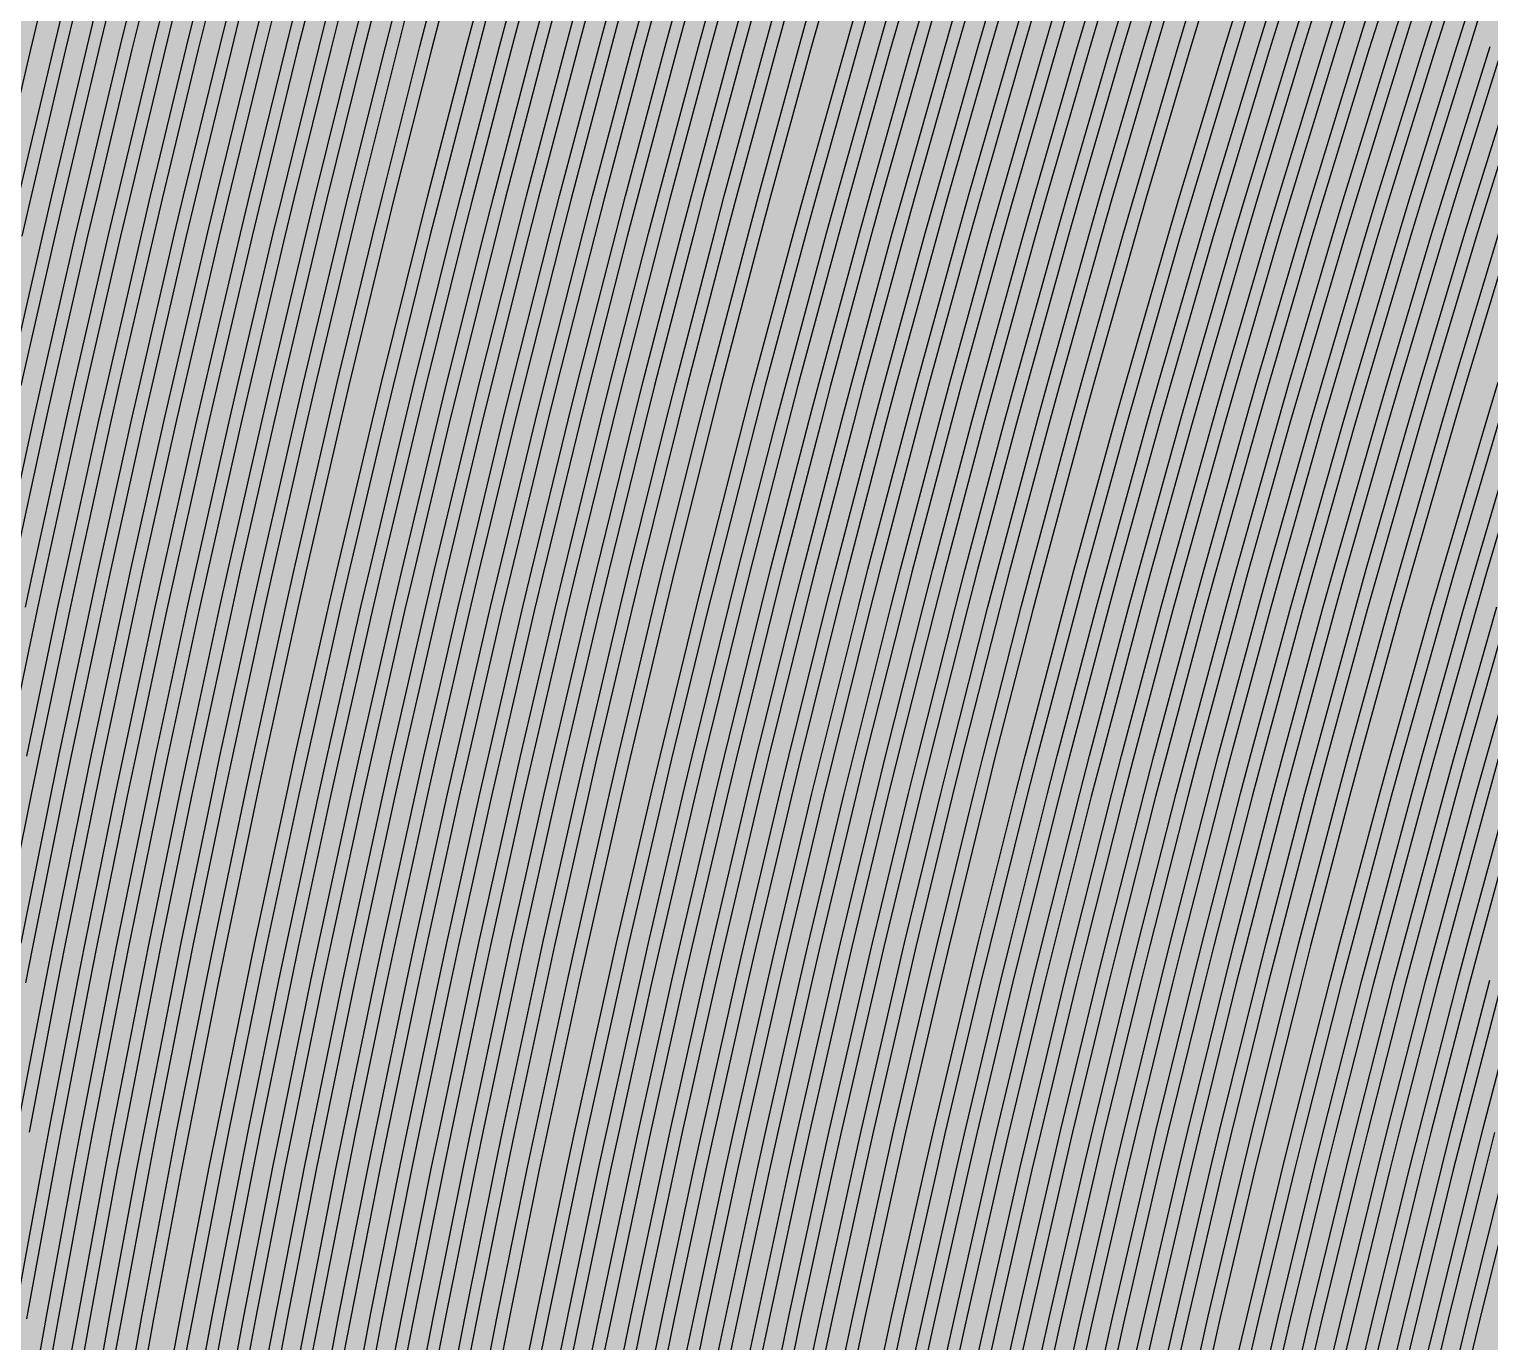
# Model space of a CAD drawing. Header units: metres. Extents: x -7240 to 10960, y -29667 to 1823.
# Drawn here: x 2730.5 to 2974.9, y -17114.6 to -16895 of the extents above; entities that cross this region are included whole.
import ezdxf

# ---------------------------------------------------------------- set-up
doc = ezdxf.new("R2010")
doc.units = ezdxf.units.M
doc.layers.add('Metal1', color=4, linetype='CONTINUOUS')
doc.layers.add('Polyimide', color=7, linetype='CONTINUOUS')

msp = doc.modelspace()

# ---------------------------------------------------------------- hatches: boundary and pattern name
at = {"layer": 'Polyimide'}
msp.add_hatch(color=7, dxfattribs=at).paths.add_polyline_path([(4088.45, -11806.89), (4098.72, -11851.21), (4115.58, -11893.47), (4138.63, -11932.7), (4167.35, -11967.99), (4201.08, -11998.53), (4239.03, -12023.62), (4280.35, -12042.68), (4349.18, -12073.73), (4413.2, -12113.76), (4471.26, -12162.04), (4522.3, -12217.69), (4565.39, -12279.7), (4599.74, -12346.94), (4624.73, -12418.19), (4639.91, -12492.16), (4645, -12567.5), (4639.91, -12642.84), (4624.73, -12716.8), (4599.74, -12788.06), (4565.39, -12855.3), (4522.3, -12917.31), (4471.26, -12972.96), (4413.2, -13021.24), (4349.18, -13061.27), (4280.35, -13092.32), (4239.03, -13111.38), (4201.08, -13136.47), (4167.35, -13167.01), (4138.63, -13202.3), (4115.58, -13241.52), (4098.72, -13283.78), (4088.45, -13328.11), (4085, -13373.48), (4085, -13567.5), (4099.45, -13861.55), (4142.64, -14152.77), (4214.18, -14438.35), (4313.36, -14715.55), (4439.24, -14981.69), (4590.59, -15234.21), (4765.97, -15470.68), (4963.68, -15688.82), (5181.82, -15886.53), (5418.29, -16061.91), (5670.81, -16213.26), (5936.95, -16339.14), (6214.15, -16438.32), (6499.73, -16509.85), (6790.95, -16553.05), (7085, -16567.5), (9960.38, -16567.5), (10038.79, -16571.35), (10116.45, -16582.87), (10192.6, -16601.95), (10266.52, -16628.4), (10337.49, -16661.96), (10404.83, -16702.32), (10467.89, -16749.09), (10526.06, -16801.81), (10578.78, -16859.98), (10625.55, -16923.04), (10665.91, -16990.38), (10699.48, -17061.35), (10725.93, -17135.27), (10745, -17211.43), (10756.52, -17289.08), (10760.38, -17367.5), (10760.38, -21957.3), (10721.61, -22012.91), (10685.97, -22070.59), (10653.58, -22130.14), (10624.53, -22191.39), (10598.92, -22254.16), (10576.82, -22318.25), (10558.3, -22383.46), (10543.41, -22449.6), (10532.21, -22516.46), (10524.72, -22583.84), (10520.97, -22651.53), (10520.97, -22719.32), (10524.72, -22787.01), (10532.21, -22854.38), (10543.41, -22921.24), (10558.3, -22987.38), (10576.82, -23052.6), (10598.92, -23116.68), (10624.53, -23179.45), (10653.58, -23240.71), (10685.97, -23300.26), (10721.61, -23357.93), (10760.38, -23413.54), (10760.38, -28667.5), (10756.52, -28745.91), (10745, -28823.57), (10725.93, -28899.73), (10699.48, -28973.65), (10665.91, -29044.62), (10625.55, -29111.96), (10578.78, -29175.01), (10526.06, -29233.19), (10467.89, -29285.91), (10404.83, -29332.68), (10337.49, -29373.04), (10266.52, -29406.6), (10192.6, -29433.05), (10116.45, -29452.13), (10038.79, -29463.65), (9960.38, -29467.5), (-6239.63, -29467.5), (-6318.04, -29463.65), (-6395.7, -29452.13), (-6471.85, -29433.05), (-6545.77, -29406.6), (-6616.74, -29373.04), (-6684.08, -29332.68), (-6747.14, -29285.91), (-6805.31, -29233.19), (-6858.03, -29175.01), (-6904.8, -29111.96), (-6945.16, -29044.62), (-6978.73, -28973.65), (-7005.18, -28899.73), (-7024.25, -28823.57), (-7035.77, -28745.91), (-7039.63, -28667.5), (-7039.63, -23426.32), (-6999.36, -23370.07), (-6962.33, -23311.63), (-6928.66, -23251.2), (-6898.45, -23188.96), (-6871.81, -23125.12), (-6848.81, -23059.88), (-6829.53, -22993.44), (-6814.04, -22926.02), (-6802.37, -22857.83), (-6794.57, -22789.09), (-6790.67, -22720.02), (-6790.67, -22650.84), (-6794.57, -22581.77), (-6802.37, -22513.03), (-6814.04, -22444.84), (-6829.53, -22377.42), (-6848.81, -22310.98), (-6871.81, -22245.74), (-6898.45, -22181.89), (-6928.66, -22119.66), (-6962.33, -22059.22), (-6999.36, -22000.79), (-7039.63, -21944.54), (-7039.63, -17367.5), (-7035.77, -17289.08), (-7024.25, -17211.43), (-7005.18, -17135.27), (-6978.73, -17061.35), (-6945.16, -16990.38), (-6904.8, -16923.04), (-6858.03, -16859.98), (-6805.31, -16801.81), (-6747.14, -16749.09), (-6684.08, -16702.32), (-6616.74, -16661.96), (-6545.77, -16628.4), (-6471.85, -16601.95), (-6395.7, -16582.87), (-6318.04, -16571.35), (-6239.63, -16567.5), (-3334, -16567.5), (-3039.95, -16553.05), (-2748.73, -16509.85), (-2463.15, -16438.32), (-2185.95, -16339.14), (-1919.81, -16213.26), (-1667.29, -16061.91), (-1430.82, -15886.53), (-1212.68, -15688.82), (-1014.97, -15470.68), (-839.59, -15234.21), (-688.24, -14981.69), (-562.36, -14715.55), (-463.18, -14438.35), (-391.64, -14152.77), (-348.45, -13861.55), (-334, -13567.5), (-334, -13373.48), (-337.45, -13328.11), (-347.72, -13283.78), (-364.58, -13241.52), (-387.63, -13202.3), (-416.35, -13167.01), (-450.08, -13136.47), (-488.03, -13111.38), (-529.35, -13092.32), (-529.35, -13092.32), (-598.18, -13061.27), (-662.2, -13021.24), (-720.26, -12972.96), (-771.3, -12917.31), (-814.39, -12855.3), (-848.74, -12788.06), (-873.73, -12716.8), (-888.91, -12642.84), (-894, -12567.5), (-888.91, -12492.16), (-873.73, -12418.19), (-848.74, -12346.94), (-814.39, -12279.7), (-771.3, -12217.69), (-720.26, -12162.04), (-662.2, -12113.76), (-598.18, -12073.73), (-529.35, -12042.68), (-488.03, -12023.62), (-450.08, -11998.53), (-416.35, -11967.99), (-387.63, -11932.7), (-364.58, -11893.47), (-347.72, -11851.21), (-337.45, -11806.89), (-334, -11761.52), (-334, -11074.31), (-337.45, -11028.94), (-347.72, -10984.62), (-364.58, -10942.36), (-387.63, -10903.13), (-416.35, -10867.84), (-450.08, -10837.3), (-488.03, -10812.21), (-529.35, -10793.16), (-529.35, -10793.16), (-598.18, -10762.1), (-662.2, -10722.07), (-720.26, -10673.8), (-771.3, -10618.15), (-814.39, -10556.13), (-848.74, -10488.89), (-873.73, -10417.64), (-888.91, -10343.67), (-894, -10268.33), (-888.91, -10192.99), (-873.73, -10119.03), (-848.74, -10047.77), (-814.39, -9980.53), (-771.3, -9918.52), (-720.26, -9862.87), (-662.2, -9814.59), (-598.18, -9774.56), (-529.35, -9743.51), (-488.03, -9724.45), (-450.08, -9699.36), (-416.35, -9668.82), (-387.63, -9633.53), (-364.58, -9594.31), (-347.72, -9552.05), (-337.45, -9507.72), (-334, -9462.35), (-334, -8775.14), (-337.45, -8729.78), (-347.72, -8685.45), (-364.58, -8643.19), (-387.63, -8603.96), (-416.35, -8568.68), (-450.08, -8538.14), (-488.03, -8513.05), (-529.35, -8493.99), (-529.35, -8493.99), (-598.18, -8462.94), (-662.2, -8422.91), (-720.26, -8374.63), (-771.3, -8318.98), (-814.39, -8256.97), (-848.74, -8189.73), (-873.73, -8118.47), (-888.91, -8044.5), (-894, -7969.17), (-888.91, -7893.83), (-873.73, -7819.86), (-848.74, -7748.61), (-814.39, -7681.36), (-771.3, -7619.35), (-720.26, -7563.7), (-662.2, -7515.42), (-598.18, -7475.4), (-529.35, -7444.34), (-529.35, -7444.34), (-488.03, -7425.28), (-450.08, -7400.2), (-416.35, -7369.66), (-387.63, -7334.37), (-364.58, -7295.14), (-347.72, -7252.88), (-337.45, -7208.56), (-334, -7163.19), (-334, -6475.98), (-337.45, -6430.61), (-347.72, -6386.29), (-364.58, -6344.02), (-387.63, -6304.8), (-416.35, -6269.51), (-450.08, -6238.97), (-488.03, -6213.88), (-529.35, -6194.82), (-529.35, -6194.82), (-598.18, -6163.77), (-662.2, -6123.74), (-720.26, -6075.46), (-771.3, -6019.81), (-814.39, -5957.8), (-848.74, -5890.56), (-873.73, -5819.31), (-888.91, -5745.34), (-894, -5670), (-888.91, -5594.66), (-873.73, -5520.69), (-848.74, -5449.44), (-814.39, -5382.2), (-771.3, -5320.19), (-720.26, -5264.54), (-662.2, -5216.26), (-598.18, -5176.23), (-529.35, -5145.18), (-529.35, -5145.18), (-488.03, -5126.12), (-450.08, -5101.03), (-416.35, -5070.49), (-387.63, -5035.2), (-364.58, -4995.98), (-347.72, -4953.71), (-337.45, -4909.39), (-334, -4864.02), (-334, 380), (-334, 1522.5), (-289, 1522.5), (-288.78, 1515.63), (-288.1, 1508.79), (-286.98, 1502.02), (-285.42, 1495.32), (-283.43, 1488.75), (-281.01, 1482.32), (-278.17, 1476.06), (-274.93, 1470), (-271.3, 1464.17), (-267.3, 1458.58), (-262.94, 1453.27), (-258.25, 1448.25), (-253.23, 1443.56), (-247.92, 1439.2), (-242.33, 1435.2), (-236.5, 1431.57), (-230.44, 1428.33), (-224.18, 1425.49), (-217.75, 1423.07), (-211.18, 1421.08), (-204.48, 1419.52), (-197.71, 1418.4), (-190.87, 1417.72), (-184, 1417.5), (-177.13, 1417.72), (-170.29, 1418.4), (-163.52, 1419.52), (-156.82, 1421.08), (-150.25, 1423.07), (-143.82, 1425.49), (-137.56, 1428.33), (-131.5, 1431.57), (-125.67, 1435.2), (-120.08, 1439.2), (-114.77, 1443.56), (-109.75, 1448.25), (-105.06, 1453.27), (-100.7, 1458.58), (-96.7, 1464.17), (-93.07, 1470), (-89.83, 1476.06), (-86.99, 1482.32), (-84.57, 1488.75), (-82.58, 1495.32), (-81.02, 1502.02), (-79.9, 1508.79), (-79.22, 1515.63), (-79, 1522.5), (1786, 1522.5), (3835, 1522.5), (3835.21, 1529.04), (3835.86, 1535.55), (3836.92, 1542.01), (3838.41, 1548.38), (3840.31, 1554.64), (3842.61, 1560.77), (3845.31, 1566.73), (3848.4, 1572.5), (3851.85, 1578.06), (3855.66, 1583.38), (3859.82, 1588.43), (3864.29, 1593.21), (3869.07, 1597.68), (3874.12, 1601.84), (3879.44, 1605.65), (3885, 1609.1), (3890.77, 1612.19), (3896.73, 1614.89), (3902.86, 1617.19), (3909.12, 1619.09), (3915.49, 1620.58), (3921.95, 1621.64), (3928.46, 1622.29), (3935, 1622.5), (3941.54, 1622.29), (3948.05, 1621.64), (3954.51, 1620.58), (3960.88, 1619.09), (3967.14, 1617.19), (3973.27, 1614.89), (3979.23, 1612.19), (3985, 1609.1), (3990.56, 1605.65), (3995.88, 1601.84), (4000.93, 1597.68), (4005.71, 1593.21), (4010.18, 1588.43), (4014.34, 1583.38), (4018.15, 1578.06), (4021.6, 1572.5), (4024.69, 1566.73), (4027.39, 1560.77), (4029.69, 1554.64), (4031.59, 1548.38), (4033.08, 1542.01), (4034.14, 1535.55), (4034.79, 1529.04), (4035, 1522.5), (4085, 1522.5), (4085, 380), (4085, 330), (4085, -4864.02), (4088.45, -4909.39), (4098.72, -4953.71), (4115.58, -4995.98), (4138.63, -5035.2), (4167.35, -5070.49), (4201.08, -5101.03), (4239.03, -5126.12), (4280.35, -5145.18), (4280.35, -5145.18), (4349.18, -5176.23), (4413.2, -5216.26), (4471.26, -5264.54), (4522.3, -5320.19), (4565.39, -5382.2), (4599.74, -5449.44), (4624.73, -5520.69), (4639.91, -5594.66), (4645, -5670), (4639.91, -5745.34), (4624.73, -5819.31), (4599.74, -5890.56), (4565.39, -5957.8), (4522.3, -6019.81), (4471.26, -6075.46), (4413.2, -6123.74), (4349.18, -6163.77), (4280.35, -6194.82), (4239.03, -6213.88), (4201.08, -6238.97), (4167.35, -6269.51), (4138.63, -6304.8), (4115.58, -6344.02), (4098.72, -6386.29), (4088.45, -6430.61), (4085, -6475.98), (4085, -11761.52), (4088.45, -11806.89)])

# ---------------------------------------------------------------- linework, layer by layer
at = {"layer": 'Metal1'}
for points in [[(2764.72, -16767.23), (2762.96, -16773.51), (2756.09, -16798.46), (2754.39, -16804.74), (2747.79, -16829.69), (2746.16, -16835.97), (2739.82, -16860.92), (2738.26, -16867.2), (2732.17, -16892.15), (2730.68, -16898.43), (2724.85, -16923.39)], [(2793.93, -16767.24), (2792.11, -16773.52), (2785.01, -16798.47), (2783.26, -16804.75), (2776.43, -16829.7), (2774.75, -16835.98), (2768.19, -16860.93), (2766.58, -16867.21), (2760.29, -16892.16), (2758.75, -16898.43), (2752.73, -16923.39), (2751.25, -16929.66), (2745.49, -16954.62), (2744.08, -16960.89), (2738.58, -16985.85), (2737.24, -16992.12), (2732, -17017.09), (2730.72, -17023.35), (2725.73, -17048.32)], [(2725.77, -16985.43), (2731.2, -16960.46), (2732.6, -16954.18), (2738.29, -16929.21), (2739.76, -16922.93), (2745.71, -16897.96), (2747.24, -16891.68), (2753.46, -16866.71), (2755.05, -16860.43), (2761.54, -16835.46), (2763.2, -16829.18), (2769.95, -16804.22), (2771.69, -16797.93), (2778.71, -16772.97), (2780.52, -16766.68)], [(2788.18, -16767.24), (2786.37, -16773.51), (2779.31, -16798.47), (2777.57, -16804.74), (2770.78, -16829.7), (2769.11, -16835.97), (2762.59, -16860.93), (2760.99, -16867.2), (2754.74, -16892.16), (2753.2, -16898.43), (2747.22, -16923.39), (2745.75, -16929.66), (2740.02, -16954.62), (2738.62, -16960.89), (2733.15, -16985.85), (2731.81, -16992.12), (2726.61, -17017.08)], [(2727.13, -16954.18), (2732.79, -16929.21), (2734.25, -16922.93), (2740.16, -16897.96), (2741.69, -16891.68), (2747.87, -16866.71), (2749.45, -16860.43), (2755.9, -16835.47), (2757.55, -16829.18), (2764.27, -16804.22), (2765.99, -16797.93), (2772.97, -16772.97), (2774.77, -16766.68)], [(2782.44, -16767.23), (2780.64, -16773.51), (2773.61, -16798.46), (2771.88, -16804.74), (2765.13, -16829.7), (2763.47, -16835.97), (2756.99, -16860.93), (2755.4, -16867.2), (2749.18, -16892.16), (2747.66, -16898.43), (2741.71, -16923.39), (2740.24, -16929.66), (2734.55, -16954.62), (2733.16, -16960.89), (2727.72, -16985.85)], [(2728.05, -17110.43), (2732.61, -17085.45), (2733.79, -17079.18), (2738.6, -17054.2), (2739.84, -17047.93), (2744.91, -17022.95), (2746.22, -17016.68), (2751.55, -16991.71), (2752.92, -16985.43), (2758.51, -16960.46), (2759.95, -16954.18), (2765.81, -16929.21), (2767.32, -16922.92), (2773.44, -16897.96), (2775.02, -16891.67), (2781.41, -16866.71), (2783.06, -16860.42), (2789.73, -16835.46), (2791.44, -16829.17), (2798.39, -16804.21), (2800.18, -16797.92), (2807.4, -16772.96), (2809.26, -16766.67)], [(2728.46, -17079.18), (2733.25, -17054.2), (2734.48, -17047.93), (2739.53, -17022.96), (2740.83, -17016.68), (2746.13, -16991.71), (2747.49, -16985.43), (2753.05, -16960.46), (2754.48, -16954.18), (2760.31, -16929.21), (2761.81, -16922.93), (2767.9, -16897.96), (2769.46, -16891.67), (2775.82, -16866.71), (2777.46, -16860.42), (2784.09, -16835.46), (2785.79, -16829.17), (2792.7, -16804.21), (2794.48, -16797.92), (2801.66, -16772.96), (2803.51, -16766.67)], [(2728.74, -16922.93), (2734.62, -16897.96), (2736.13, -16891.68), (2742.27, -16866.72), (2743.85, -16860.43), (2750.26, -16835.47), (2751.91, -16829.18), (2758.58, -16804.22), (2760.29, -16797.93), (2767.23, -16772.97), (2769.02, -16766.68)], [(2776.69, -16767.23), (2774.9, -16773.51), (2767.92, -16798.46), (2766.2, -16804.74), (2759.49, -16829.69), (2757.83, -16835.97), (2751.39, -16860.93), (2749.81, -16867.2), (2743.63, -16892.16), (2742.11, -16898.43), (2736.19, -16923.39), (2734.74, -16929.66), (2729.08, -16954.62)], [(2729.13, -17047.93), (2734.14, -17022.96), (2735.43, -17016.68), (2740.7, -16991.71), (2742.06, -16985.43), (2747.59, -16960.46), (2749.01, -16954.18), (2754.8, -16929.21), (2756.29, -16922.93), (2762.35, -16897.96), (2763.91, -16891.68), (2770.23, -16866.71), (2771.86, -16860.43), (2778.45, -16835.46), (2780.15, -16829.17), (2787.02, -16804.21), (2788.78, -16797.92), (2795.93, -16772.96), (2797.76, -16766.67)], [(2770.94, -16767.23), (2769.16, -16773.51), (2762.22, -16798.46), (2760.51, -16804.74), (2753.84, -16829.69), (2752.2, -16835.97), (2745.79, -16860.92), (2744.22, -16867.2), (2738.07, -16892.16), (2736.56, -16898.43), (2730.68, -16923.39), (2729.24, -16929.66)], [(2729.86, -16991.71), (2731.2, -16985.43), (2736.67, -16960.46), (2738.07, -16954.18), (2743.8, -16929.21), (2745.27, -16922.93), (2751.26, -16897.96), (2752.8, -16891.68), (2759.05, -16866.71), (2760.66, -16860.43), (2767.17, -16835.46), (2768.85, -16829.18), (2775.64, -16804.21), (2777.39, -16797.93), (2784.45, -16772.97), (2786.26, -16766.68)], [(2799.68, -16767.24), (2797.85, -16773.52), (2790.7, -16798.47), (2788.94, -16804.75), (2782.08, -16829.7), (2780.38, -16835.98), (2773.79, -16860.93), (2772.17, -16867.21), (2765.85, -16892.16), (2764.29, -16898.44), (2758.24, -16923.39), (2756.75, -16929.67), (2750.96, -16954.62), (2749.54, -16960.9), (2744.01, -16985.86), (2742.66, -16992.13), (2737.39, -17017.09), (2736.1, -17023.36), (2731.09, -17048.32), (2729.86, -17054.58)], [(2811.18, -16767.24), (2809.32, -16773.52), (2802.1, -16798.47), (2800.32, -16804.75), (2793.37, -16829.7), (2791.66, -16835.98), (2784.99, -16860.93), (2783.35, -16867.21), (2776.96, -16892.17), (2775.38, -16898.44), (2769.26, -16923.4), (2767.76, -16929.67), (2761.9, -16954.63), (2760.46, -16960.9), (2754.87, -16985.86), (2753.5, -16992.13), (2748.17, -17017.09), (2746.87, -17023.36), (2741.8, -17048.32), (2740.56, -17054.59), (2735.75, -17079.55), (2734.57, -17085.82), (2730.02, -17110.78)], [(2730.04, -17016.68), (2735.28, -16991.71), (2736.63, -16985.43), (2742.13, -16960.46), (2743.54, -16954.18), (2749.3, -16929.21), (2750.78, -16922.93), (2756.8, -16897.96), (2758.35, -16891.68), (2764.64, -16866.71), (2766.26, -16860.43), (2772.81, -16835.46), (2774.5, -16829.18), (2781.33, -16804.21), (2783.08, -16797.93), (2790.19, -16772.96), (2792.01, -16766.67)], [(2805.43, -16767.24), (2803.59, -16773.52), (2796.4, -16798.47), (2794.63, -16804.75), (2787.72, -16829.7), (2786.02, -16835.98), (2779.39, -16860.93), (2777.76, -16867.21), (2771.4, -16892.16), (2769.84, -16898.44), (2763.75, -16923.39), (2762.25, -16929.67), (2756.43, -16954.63), (2755, -16960.9), (2749.44, -16985.86), (2748.08, -16992.13), (2742.78, -17017.09), (2741.49, -17023.36), (2736.45, -17048.32), (2735.21, -17054.59), (2730.43, -17079.55)], [(2732.22, -17116.7), (2733.34, -17110.43), (2737.92, -17085.45), (2739.11, -17079.18), (2743.95, -17054.2), (2745.2, -17047.93), (2750.3, -17022.95), (2751.61, -17016.68), (2756.97, -16991.7), (2758.35, -16985.42), (2763.97, -16960.46), (2765.42, -16954.17), (2771.31, -16929.21), (2772.83, -16922.92), (2778.99, -16897.96), (2780.57, -16891.67), (2787.01, -16866.71), (2788.66, -16860.42), (2795.37, -16835.46), (2797.09, -16829.17), (2804.08, -16804.21), (2805.87, -16797.92), (2813.14, -16772.96), (2815.01, -16766.67)], [(2816.92, -16767.24), (2815.06, -16773.52), (2807.79, -16798.47), (2806, -16804.75), (2799.02, -16829.7), (2797.3, -16835.98), (2790.59, -16860.94), (2788.94, -16867.21), (2782.51, -16892.17), (2780.93, -16898.44), (2774.77, -16923.4), (2773.26, -16929.67), (2767.37, -16954.63), (2765.92, -16960.9), (2760.3, -16985.86), (2758.92, -16992.13), (2753.57, -17017.09), (2752.25, -17023.36), (2747.16, -17048.32), (2745.91, -17054.59), (2741.07, -17079.55), (2739.89, -17085.82), (2735.31, -17110.78), (2734.19, -17117.05)], [(2737.5, -17116.7), (2738.63, -17110.43), (2743.24, -17085.45), (2744.43, -17079.18), (2749.3, -17054.2), (2750.55, -17047.93), (2755.68, -17022.95), (2757, -17016.67), (2762.39, -16991.7), (2763.78, -16985.42), (2769.44, -16960.45), (2770.89, -16954.17), (2776.82, -16929.21), (2778.34, -16922.92), (2784.53, -16897.96), (2786.13, -16891.67), (2792.6, -16866.71), (2794.26, -16860.42), (2801, -16835.46), (2802.74, -16829.17), (2809.76, -16804.21), (2811.57, -16797.92), (2818.88, -16772.96), (2820.76, -16766.67)], [(2822.67, -16767.24), (2820.8, -16773.53), (2813.49, -16798.48), (2811.69, -16804.76), (2804.67, -16829.71), (2802.93, -16835.98), (2796.19, -16860.94), (2794.53, -16867.21), (2788.07, -16892.17), (2786.47, -16898.44), (2780.28, -16923.4), (2778.76, -16929.67), (2772.84, -16954.63), (2771.39, -16960.9), (2765.73, -16985.86), (2764.35, -16992.13), (2758.96, -17017.09), (2757.64, -17023.36), (2752.51, -17048.32), (2751.26, -17054.59), (2746.39, -17079.55), (2745.2, -17085.82), (2740.6, -17110.78), (2739.47, -17117.05)], [(2742.79, -17116.7), (2743.92, -17110.43), (2748.55, -17085.45), (2749.75, -17079.17), (2754.65, -17054.2), (2755.91, -17047.92), (2761.06, -17022.95), (2762.39, -17016.67), (2767.81, -16991.7), (2769.21, -16985.42), (2774.9, -16960.45), (2776.36, -16954.17), (2782.32, -16929.2), (2783.85, -16922.92), (2790.08, -16897.96), (2791.68, -16891.67), (2798.19, -16866.71), (2799.86, -16860.42), (2806.64, -16835.46), (2808.39, -16829.17), (2815.45, -16804.21), (2817.27, -16797.92), (2824.62, -16772.96), (2826.51, -16766.67)], [(2828.42, -16767.25), (2826.53, -16773.53), (2819.19, -16798.48), (2817.37, -16804.76), (2810.31, -16829.71), (2808.57, -16835.99), (2801.79, -16860.94), (2800.12, -16867.22), (2793.62, -16892.17), (2792.02, -16898.44), (2785.79, -16923.4), (2784.26, -16929.67), (2778.31, -16954.63), (2776.85, -16960.9), (2771.16, -16985.86), (2769.77, -16992.13), (2764.35, -17017.09), (2763.02, -17023.36), (2757.87, -17048.32), (2756.61, -17054.59), (2751.71, -17079.55), (2750.52, -17085.82), (2745.89, -17110.79), (2744.76, -17117.05)], [(2748.18, -17116.7), (2749.32, -17110.42), (2753.99, -17085.45), (2755.19, -17079.17), (2760.13, -17054.2), (2761.4, -17047.92), (2766.59, -17022.95), (2767.93, -17016.67), (2773.4, -16991.7), (2774.8, -16985.42), (2780.53, -16960.45), (2782.01, -16954.17), (2788.01, -16929.2), (2789.56, -16922.92), (2795.83, -16897.95), (2797.45, -16891.67), (2804, -16866.7), (2805.69, -16860.42), (2812.52, -16835.46), (2814.28, -16829.17), (2821.4, -16804.21), (2823.23, -16797.91), (2830.63, -16772.96), (2832.54, -16766.66)], [(2834.45, -16767.25), (2832.55, -16773.53), (2825.15, -16798.48), (2823.32, -16804.76), (2816.2, -16829.71), (2814.45, -16835.99), (2807.62, -16860.94), (2805.93, -16867.22), (2799.38, -16892.17), (2797.77, -16898.45), (2791.5, -16923.4), (2789.95, -16929.68), (2783.95, -16954.63), (2782.48, -16960.91), (2776.75, -16985.86), (2775.35, -16992.13), (2769.89, -17017.09), (2768.55, -17023.36), (2763.36, -17048.33), (2762.09, -17054.59), (2757.16, -17079.56), (2755.95, -17085.82), (2751.28, -17110.79), (2750.14, -17117.05)], [(2754.63, -17116.7), (2755.8, -17110.42), (2760.6, -17085.45), (2761.84, -17079.17), (2766.92, -17054.2), (2768.22, -17047.92), (2773.57, -17022.95), (2774.94, -17016.67), (2780.56, -16991.7), (2782.01, -16985.41), (2787.9, -16960.45), (2789.42, -16954.16), (2795.59, -16929.2), (2797.18, -16922.91), (2803.63, -16897.95), (2805.29, -16891.66), (2812.03, -16866.7), (2813.77, -16860.41), (2820.79, -16835.45), (2822.6, -16829.16), (2829.92, -16804.2), (2831.8, -16797.91), (2839.42, -16772.95), (2841.38, -16766.66)], [(2843.28, -16767.26), (2841.33, -16773.54), (2833.72, -16798.49), (2831.84, -16804.77), (2824.52, -16829.72), (2822.72, -16836), (2815.69, -16860.95), (2813.96, -16867.23), (2807.22, -16892.18), (2805.57, -16898.45), (2799.12, -16923.41), (2797.53, -16929.68), (2791.36, -16954.64), (2789.85, -16960.91), (2783.96, -16985.87), (2782.51, -16992.14), (2776.9, -17017.1), (2775.52, -17023.37), (2770.18, -17048.33), (2768.87, -17054.6), (2763.81, -17079.56), (2762.57, -17085.83), (2757.77, -17110.79), (2756.59, -17117.06)], [(2759.91, -17116.7), (2761.09, -17110.42), (2765.92, -17085.45), (2767.17, -17079.17), (2772.26, -17054.2), (2773.58, -17047.92), (2778.95, -17022.95), (2780.34, -17016.67), (2785.98, -16991.7), (2787.44, -16985.41), (2793.36, -16960.45), (2794.89, -16954.16), (2801.09, -16929.2), (2802.69, -16922.91), (2809.18, -16897.95), (2810.85, -16891.66), (2817.62, -16866.7), (2819.37, -16860.41), (2826.43, -16835.45), (2828.25, -16829.16), (2835.61, -16804.2), (2837.5, -16797.91), (2845.16, -16772.95), (2847.12, -16766.65)], [(2849.03, -16767.26), (2847.07, -16773.54), (2839.41, -16798.49), (2837.52, -16804.77), (2830.17, -16829.72), (2828.35, -16836), (2821.29, -16860.95), (2819.55, -16867.23), (2812.78, -16892.18), (2811.11, -16898.46), (2804.63, -16923.41), (2803.03, -16929.69), (2796.83, -16954.64), (2795.31, -16960.91), (2789.39, -16985.87), (2787.93, -16992.14), (2782.29, -17017.1), (2780.91, -17023.37), (2775.54, -17048.33), (2774.22, -17054.6), (2769.13, -17079.56), (2767.88, -17085.83), (2763.05, -17110.79), (2761.88, -17117.06)], [(2765.19, -17116.69), (2766.38, -17110.42), (2771.23, -17085.44), (2772.49, -17079.17), (2777.61, -17054.2), (2778.94, -17047.92), (2784.34, -17022.95), (2785.73, -17016.66), (2791.4, -16991.7), (2792.87, -16985.41), (2798.82, -16960.45), (2800.36, -16954.16), (2806.6, -16929.2), (2808.2, -16922.91), (2814.72, -16897.95), (2816.4, -16891.66), (2823.21, -16866.7), (2824.97, -16860.41), (2832.07, -16835.45), (2833.9, -16829.16), (2841.29, -16804.2), (2843.2, -16797.9), (2850.89, -16772.95), (2852.87, -16766.65)], [(2854.78, -16767.26), (2852.8, -16773.54), (2845.11, -16798.49), (2843.21, -16804.77), (2835.82, -16829.72), (2833.99, -16836), (2826.89, -16860.95), (2825.14, -16867.23), (2818.33, -16892.18), (2816.66, -16898.46), (2810.14, -16923.41), (2808.53, -16929.69), (2802.3, -16954.64), (2800.77, -16960.92), (2794.81, -16985.87), (2793.35, -16992.14), (2787.68, -17017.1), (2786.29, -17023.37), (2780.89, -17048.33), (2779.57, -17054.6), (2774.45, -17079.56), (2773.2, -17085.83), (2768.34, -17110.79), (2767.16, -17117.06)], [(2770.48, -17116.69), (2771.67, -17110.42), (2776.55, -17085.44), (2777.81, -17079.17), (2782.96, -17054.19), (2784.29, -17047.91), (2789.72, -17022.94), (2791.12, -17016.66), (2796.83, -16991.7), (2798.3, -16985.41), (2804.29, -16960.45), (2805.83, -16954.16), (2812.1, -16929.2), (2813.71, -16922.91), (2820.27, -16897.95), (2821.96, -16891.66), (2828.81, -16866.7), (2830.57, -16860.41), (2837.71, -16835.45), (2839.54, -16829.15), (2846.98, -16804.2), (2848.89, -16797.9), (2856.63, -16772.95), (2858.62, -16766.65)], [(2775.76, -17116.69), (2776.96, -17110.42), (2781.86, -17085.44), (2783.13, -17079.16), (2788.31, -17054.19), (2789.65, -17047.91), (2795.11, -17022.94), (2796.51, -17016.66), (2802.25, -16991.69), (2803.73, -16985.41), (2809.75, -16960.44), (2811.3, -16954.16), (2817.6, -16929.2), (2819.22, -16922.91), (2825.82, -16897.95), (2827.51, -16891.66), (2834.4, -16866.7), (2836.17, -16860.4), (2843.35, -16835.45), (2845.19, -16829.15), (2852.67, -16804.2), (2854.59, -16797.9), (2862.37, -16772.95), (2864.37, -16766.65)], [(2781.04, -17116.69), (2782.25, -17110.41), (2787.18, -17085.44), (2788.45, -17079.16), (2793.66, -17054.19), (2795.01, -17047.91), (2800.49, -17022.94), (2801.91, -17016.66), (2807.67, -16991.69), (2809.16, -16985.41), (2815.21, -16960.44), (2816.77, -16954.16), (2823.1, -16929.19), (2824.74, -16922.91), (2831.36, -16897.94), (2833.07, -16891.65), (2839.99, -16866.69), (2841.77, -16860.4), (2848.98, -16835.45), (2850.84, -16829.15), (2858.36, -16804.2), (2860.29, -16797.9), (2868.11, -16772.95), (2870.12, -16766.65)], [(2786.33, -17116.69), (2787.54, -17110.41), (2792.49, -17085.44), (2793.78, -17079.16), (2799.01, -17054.19), (2800.36, -17047.91), (2805.88, -17022.94), (2807.3, -17016.66), (2813.09, -16991.69), (2814.59, -16985.41), (2820.67, -16960.44), (2822.24, -16954.16), (2828.61, -16929.19), (2830.25, -16922.91), (2836.91, -16897.94), (2838.62, -16891.65), (2845.58, -16866.69), (2847.37, -16860.4), (2854.62, -16835.44), (2856.49, -16829.15), (2864.04, -16804.19), (2865.99, -16797.9), (2873.85, -16772.94), (2875.87, -16766.65)], [(2791.61, -17116.69), (2792.83, -17110.41), (2797.81, -17085.44), (2799.1, -17079.16), (2804.36, -17054.19), (2805.72, -17047.91), (2811.26, -17022.94), (2812.69, -17016.66), (2818.52, -16991.69), (2820.02, -16985.41), (2826.13, -16960.44), (2827.71, -16954.16), (2834.11, -16929.19), (2835.76, -16922.9), (2842.45, -16897.94), (2844.18, -16891.65), (2851.17, -16866.69), (2852.97, -16860.4), (2860.26, -16835.44), (2862.14, -16829.15), (2869.73, -16804.19), (2871.69, -16797.9), (2879.59, -16772.94), (2881.62, -16766.65)], [(2796.89, -17116.69), (2798.12, -17110.41), (2803.13, -17085.44), (2804.42, -17079.16), (2809.71, -17054.19), (2811.07, -17047.91), (2816.65, -17022.94), (2818.08, -17016.66), (2823.94, -16991.69), (2825.45, -16985.41), (2831.59, -16960.44), (2833.18, -16954.15), (2839.61, -16929.19), (2841.27, -16922.9), (2848, -16897.94), (2849.73, -16891.65), (2856.76, -16866.69), (2858.57, -16860.4), (2865.9, -16835.44), (2867.79, -16829.15), (2875.42, -16804.19), (2877.38, -16797.9), (2885.32, -16772.94), (2887.37, -16766.64)], [(2802.18, -17116.69), (2803.41, -17110.41), (2808.44, -17085.44), (2809.74, -17079.16), (2815.06, -17054.19), (2816.43, -17047.91), (2822.03, -17022.94), (2823.48, -17016.66), (2829.36, -16991.69), (2830.88, -16985.4), (2837.06, -16960.44), (2838.65, -16954.15), (2845.12, -16929.19), (2846.78, -16922.9), (2853.55, -16897.94), (2855.29, -16891.65), (2862.35, -16866.69), (2864.17, -16860.4), (2871.54, -16835.44), (2873.43, -16829.15), (2881.11, -16804.19), (2883.08, -16797.89), (2891.06, -16772.94), (2893.12, -16766.64)], [(2807.57, -17116.69), (2808.8, -17110.41), (2813.87, -17085.44), (2815.18, -17079.16), (2820.54, -17054.19), (2821.92, -17047.91), (2827.56, -17022.94), (2829.01, -17016.65), (2834.94, -16991.69), (2836.47, -16985.4), (2842.69, -16960.44), (2844.29, -16954.15), (2850.81, -16929.19), (2852.49, -16922.9), (2859.3, -16897.94), (2861.05, -16891.65), (2868.17, -16866.69), (2870, -16860.4), (2877.42, -16835.44), (2879.33, -16829.14), (2887.05, -16804.19), (2889.04, -16797.89), (2897.08, -16772.94), (2899.15, -16766.64)], [(2814.02, -17116.69), (2815.29, -17110.4), (2820.49, -17085.44), (2821.83, -17079.15), (2827.33, -17054.19), (2828.75, -17047.9), (2834.53, -17022.94), (2836.03, -17016.65), (2842.11, -16991.69), (2843.68, -16985.4), (2850.06, -16960.44), (2851.7, -16954.15), (2858.39, -16929.19), (2860.11, -16922.89), (2867.1, -16897.94), (2868.9, -16891.64), (2876.2, -16866.69), (2878.08, -16860.39), (2885.69, -16835.44), (2887.65, -16829.14), (2895.57, -16804.19), (2897.61, -16797.89), (2905.86, -16772.94), (2907.98, -16766.63)], [(2819.3, -17116.68), (2820.58, -17110.4), (2825.8, -17085.43), (2827.16, -17079.15), (2832.68, -17054.18), (2834.1, -17047.9), (2839.92, -17022.93), (2841.42, -17016.65), (2847.53, -16991.68), (2849.11, -16985.4), (2855.52, -16960.43), (2857.17, -16954.14), (2863.89, -16929.18), (2865.62, -16922.89), (2872.64, -16897.93), (2874.45, -16891.64), (2881.79, -16866.68), (2883.68, -16860.39), (2891.33, -16835.43), (2893.3, -16829.14), (2901.26, -16804.18), (2903.31, -16797.88), (2911.6, -16772.93), (2913.73, -16766.63)], [(2824.58, -17116.68), (2825.87, -17110.4), (2831.12, -17085.43), (2832.48, -17079.15), (2838.03, -17054.18), (2839.46, -17047.9), (2845.3, -17022.93), (2846.81, -17016.65), (2852.95, -16991.68), (2854.54, -16985.39), (2860.98, -16960.43), (2862.64, -16954.14), (2869.39, -16929.18), (2871.13, -16922.89), (2878.19, -16897.93), (2880.01, -16891.64), (2887.38, -16866.68), (2889.28, -16860.39), (2896.96, -16835.43), (2898.94, -16829.13), (2906.95, -16804.18), (2909.01, -16797.88), (2917.34, -16772.93), (2919.48, -16766.63)], [(2829.87, -17116.68), (2831.16, -17110.4), (2836.44, -17085.43), (2837.8, -17079.15), (2843.37, -17054.18), (2844.81, -17047.9), (2850.69, -17022.93), (2852.2, -17016.65), (2858.37, -16991.68), (2859.97, -16985.39), (2866.44, -16960.43), (2868.11, -16954.14), (2874.9, -16929.18), (2876.64, -16922.89), (2883.74, -16897.93), (2885.56, -16891.64), (2892.97, -16866.68), (2894.88, -16860.39), (2902.6, -16835.43), (2904.59, -16829.13), (2912.64, -16804.18), (2914.71, -16797.88), (2923.08, -16772.93), (2925.23, -16766.63)], [(2835.15, -17116.68), (2836.45, -17110.4), (2841.75, -17085.43), (2843.12, -17079.15), (2848.72, -17054.18), (2850.17, -17047.9), (2856.07, -17022.93), (2857.59, -17016.64), (2863.8, -16991.68), (2865.4, -16985.39), (2871.9, -16960.43), (2873.58, -16954.14), (2880.4, -16929.18), (2882.16, -16922.89), (2889.28, -16897.93), (2891.12, -16891.64), (2898.56, -16866.68), (2900.48, -16860.38), (2908.24, -16835.43), (2910.24, -16829.13), (2918.32, -16804.18), (2920.4, -16797.88), (2928.81, -16772.93), (2930.98, -16766.63)], [(2840.43, -17116.68), (2841.74, -17110.4), (2847.07, -17085.43), (2848.44, -17079.15), (2854.07, -17054.18), (2855.53, -17047.9), (2861.46, -17022.93), (2862.99, -17016.64), (2869.22, -16991.68), (2870.83, -16985.39), (2877.37, -16960.43), (2879.05, -16954.14), (2885.9, -16929.18), (2887.67, -16922.89), (2894.83, -16897.93), (2896.68, -16891.64), (2904.15, -16866.68), (2906.08, -16860.38), (2913.88, -16835.43), (2915.89, -16829.13), (2924.01, -16804.18), (2926.1, -16797.88), (2934.55, -16772.93), (2936.73, -16766.63)], [(2845.72, -17116.68), (2847.03, -17110.4), (2852.38, -17085.43), (2853.77, -17079.15), (2859.42, -17054.18), (2860.88, -17047.89), (2866.84, -17022.93), (2868.38, -17016.64), (2874.64, -16991.68), (2876.26, -16985.39), (2882.83, -16960.43), (2884.52, -16954.14), (2891.4, -16929.18), (2893.18, -16922.89), (2900.38, -16897.93), (2902.23, -16891.63), (2909.74, -16866.68), (2911.68, -16860.38), (2919.52, -16835.43), (2921.54, -16829.13), (2929.7, -16804.18), (2931.8, -16797.88), (2940.29, -16772.93), (2942.48, -16766.63)], [(2851, -17116.68), (2852.32, -17110.4), (2857.7, -17085.43), (2859.09, -17079.15), (2864.77, -17054.18), (2866.24, -17047.89), (2872.23, -17022.93), (2873.77, -17016.64), (2880.06, -16991.68), (2881.69, -16985.39), (2888.29, -16960.43), (2889.99, -16954.14), (2896.91, -16929.18), (2898.69, -16922.88), (2905.92, -16897.93), (2907.79, -16891.63), (2915.34, -16866.68), (2917.28, -16860.38), (2925.16, -16835.43), (2927.18, -16829.13), (2935.38, -16804.18), (2937.5, -16797.88), (2946.03, -16772.93), (2948.23, -16766.62)], [(2856.28, -17116.68), (2857.6, -17110.4), (2863.01, -17085.43), (2864.41, -17079.14), (2870.12, -17054.18), (2871.6, -17047.89), (2877.61, -17022.93), (2879.16, -17016.64), (2885.49, -16991.68), (2887.12, -16985.39), (2893.75, -16960.43), (2895.46, -16954.14), (2902.41, -16929.18), (2904.2, -16922.88), (2911.47, -16897.93), (2913.34, -16891.63), (2920.93, -16866.68), (2922.88, -16860.38), (2930.79, -16835.43), (2932.83, -16829.13), (2941.07, -16804.18), (2943.2, -16797.87), (2951.77, -16772.93), (2953.98, -16766.62)], [(2861.57, -17116.68), (2862.89, -17110.4), (2868.33, -17085.43), (2869.73, -17079.14), (2875.47, -17054.18), (2876.95, -17047.89), (2883, -17022.93), (2884.56, -17016.64), (2890.91, -16991.68), (2892.55, -16985.39), (2899.21, -16960.43), (2900.93, -16954.13), (2907.91, -16929.18), (2909.71, -16922.88), (2917.01, -16897.93), (2918.9, -16891.63), (2926.52, -16866.68), (2928.48, -16860.38), (2936.43, -16835.43), (2938.48, -16829.13), (2946.76, -16804.18), (2948.89, -16797.87), (2957.51, -16772.93), (2959.73, -16766.62)], [(2866.95, -17116.68), (2868.29, -17110.39), (2873.76, -17085.43), (2875.18, -17079.14), (2880.95, -17054.18), (2882.44, -17047.89), (2888.52, -17022.93), (2890.1, -17016.64), (2896.49, -16991.68), (2898.14, -16985.39), (2904.85, -16960.43), (2906.58, -16954.13), (2913.61, -16929.18), (2915.42, -16922.88), (2922.76, -16897.93), (2924.66, -16891.63), (2932.33, -16866.68), (2934.31, -16860.38), (2942.31, -16835.43), (2944.37, -16829.12), (2952.7, -16804.18), (2954.85, -16797.87), (2963.52, -16772.93), (2965.76, -16766.62)], [(2873.41, -17116.68), (2874.78, -17110.39), (2880.38, -17085.42), (2881.83, -17079.14), (2887.74, -17054.17), (2889.27, -17047.88), (2895.5, -17022.92), (2897.11, -17016.63), (2903.65, -16991.67), (2905.35, -16985.38), (2912.22, -16960.42), (2913.99, -16954.13), (2921.18, -16929.17), (2923.04, -16922.87), (2930.56, -16897.92), (2932.51, -16891.62), (2940.36, -16866.67), (2942.39, -16860.37), (2950.58, -16835.42), (2952.69, -16829.12), (2961.23, -16804.17), (2963.43, -16797.86), (2972.3, -16772.92), (2974.59, -16766.61)], [(2976.47, -16767.3), (2974.19, -16773.6), (2965.31, -16798.53), (2963.12, -16804.82), (2954.59, -16829.76), (2952.48, -16836.05), (2944.29, -16860.99), (2942.27, -16867.28), (2934.42, -16892.22), (2932.48, -16898.5), (2924.96, -16923.45), (2923.1, -16929.73), (2915.91, -16954.68), (2914.14, -16960.96), (2907.28, -16985.9), (2905.59, -16992.19), (2899.04, -17017.13), (2897.44, -17023.41), (2891.21, -17048.36), (2889.68, -17054.64), (2883.77, -17079.59), (2882.33, -17085.87), (2876.73, -17110.82), (2875.36, -17117.1)], [(2878.69, -17116.67), (2880.07, -17110.39), (2885.69, -17085.42), (2887.15, -17079.14), (2893.09, -17054.17), (2894.62, -17047.88), (2900.88, -17022.92), (2902.5, -17016.63), (2909.08, -16991.67), (2910.78, -16985.38), (2917.68, -16960.42), (2919.46, -16954.13), (2926.69, -16929.17), (2928.55, -16922.87), (2936.11, -16897.92), (2938.06, -16891.62), (2945.95, -16866.67), (2947.99, -16860.37), (2956.22, -16835.42), (2958.34, -16829.12), (2966.91, -16804.17), (2969.12, -16797.86), (2978.04, -16772.92)], [(2979.92, -16773.6), (2971.01, -16798.53), (2968.8, -16804.83), (2960.24, -16829.76), (2958.12, -16836.05), (2949.89, -16860.99), (2947.86, -16867.28), (2939.97, -16892.22), (2938.02, -16898.51), (2930.47, -16923.45), (2928.61, -16929.73), (2921.38, -16954.68), (2919.6, -16960.96), (2912.71, -16985.91), (2911.01, -16992.19), (2904.43, -17017.13), (2902.82, -17023.41), (2896.57, -17048.36), (2895.03, -17054.64), (2889.09, -17079.59), (2887.64, -17085.87), (2882.02, -17110.82), (2880.64, -17117.1)], [(2883.97, -17116.67), (2885.36, -17110.39), (2891.01, -17085.42), (2892.47, -17079.14), (2898.44, -17054.17), (2899.98, -17047.88), (2906.27, -17022.92), (2907.89, -17016.63), (2914.5, -16991.67), (2916.21, -16985.38), (2923.14, -16960.42), (2924.93, -16954.12), (2932.19, -16929.17), (2934.06, -16922.87), (2941.66, -16897.92), (2943.62, -16891.62), (2951.54, -16866.67), (2953.59, -16860.37), (2961.86, -16835.42), (2963.99, -16829.11), (2972.6, -16804.17), (2974.82, -16797.86), (2983.78, -16772.92)], [(2976.71, -16798.53), (2974.49, -16804.83), (2965.88, -16829.76), (2963.75, -16836.05), (2955.49, -16860.99), (2953.45, -16867.28), (2945.52, -16892.22), (2943.57, -16898.51), (2935.98, -16923.45), (2934.11, -16929.74), (2926.85, -16954.68), (2925.06, -16960.96), (2918.13, -16985.91), (2916.43, -16992.19), (2909.83, -17017.14), (2908.2, -17023.42), (2901.92, -17048.37), (2900.38, -17054.64), (2894.42, -17079.59), (2892.96, -17085.87), (2887.31, -17110.82), (2885.93, -17117.1)], [(2889.26, -17116.67), (2890.64, -17110.39), (2896.32, -17085.42), (2897.79, -17079.13), (2903.79, -17054.17), (2905.34, -17047.88), (2911.65, -17022.92), (2913.28, -17016.63), (2919.92, -16991.67), (2921.64, -16985.38), (2928.6, -16960.42), (2930.4, -16954.12), (2937.69, -16929.17), (2939.58, -16922.87), (2947.2, -16897.92), (2949.17, -16891.62), (2957.14, -16866.67), (2959.19, -16860.37), (2967.5, -16835.42), (2969.64, -16829.11), (2978.29, -16804.17)], [(2980.18, -16804.83), (2971.53, -16829.76), (2969.39, -16836.06), (2961.09, -16860.99), (2959.04, -16867.28), (2951.08, -16892.22), (2949.11, -16898.51), (2941.49, -16923.45), (2939.61, -16929.74), (2932.32, -16954.68), (2930.53, -16960.96), (2923.56, -16985.91), (2921.85, -16992.19), (2915.22, -17017.14), (2913.59, -17023.42), (2907.28, -17048.37), (2905.73, -17054.64), (2899.74, -17079.6), (2898.27, -17085.87), (2892.6, -17110.82), (2891.21, -17117.1)], [(2894.54, -17116.67), (2895.93, -17110.39), (2901.64, -17085.42), (2903.11, -17079.13), (2909.14, -17054.17), (2910.69, -17047.88), (2917.04, -17022.92), (2918.68, -17016.63), (2925.34, -16991.67), (2927.07, -16985.38), (2934.06, -16960.42), (2935.87, -16954.12), (2943.2, -16929.17), (2945.09, -16922.87), (2952.75, -16897.92), (2954.73, -16891.62), (2962.73, -16866.67), (2964.79, -16860.36), (2973.13, -16835.42), (2975.29, -16829.11)], [(2899.82, -17116.67), (2901.22, -17110.39), (2906.95, -17085.42), (2908.44, -17079.13), (2914.48, -17054.17), (2916.05, -17047.88), (2922.42, -17022.92), (2924.07, -17016.63), (2930.77, -16991.67), (2932.5, -16985.37), (2939.52, -16960.42), (2941.34, -16954.12), (2948.7, -16929.17), (2950.6, -16922.87), (2958.3, -16897.92), (2960.28, -16891.62), (2968.32, -16866.67), (2970.39, -16860.36), (2978.77, -16835.42)], [(2975.03, -16836.06), (2966.69, -16860.99), (2964.63, -16867.28), (2956.63, -16892.22), (2954.66, -16898.51), (2947, -16923.45), (2945.11, -16929.74), (2937.79, -16954.68), (2935.99, -16960.97), (2928.99, -16985.91), (2927.27, -16992.19), (2920.61, -17017.14), (2918.97, -17023.42), (2912.63, -17048.37), (2911.08, -17054.65), (2905.06, -17079.6), (2903.59, -17085.87), (2897.89, -17110.83), (2896.49, -17117.1)], [(2980.67, -16836.06), (2972.29, -16860.99), (2970.22, -16867.29), (2962.19, -16892.22), (2960.2, -16898.51), (2952.51, -16923.45), (2950.62, -16929.74), (2943.26, -16954.68), (2941.45, -16960.97), (2934.42, -16985.91), (2932.7, -16992.19), (2926, -17017.14), (2924.36, -17023.42), (2917.99, -17048.37), (2916.43, -17054.65), (2910.38, -17079.6), (2908.9, -17085.87), (2903.17, -17110.83), (2901.77, -17117.1)], [(2905.1, -17116.67), (2906.51, -17110.38), (2912.27, -17085.42), (2913.76, -17079.13), (2919.83, -17054.17), (2921.41, -17047.88), (2927.81, -17022.92), (2929.46, -17016.63), (2936.19, -16991.67), (2937.93, -16985.37), (2944.99, -16960.42), (2946.81, -16954.12), (2954.2, -16929.17), (2956.11, -16922.87), (2963.84, -16897.92), (2965.84, -16891.61), (2973.91, -16866.67), (2975.99, -16860.36)], [(2975.81, -16867.29), (2967.74, -16892.22), (2965.75, -16898.51), (2958.02, -16923.45), (2956.12, -16929.74), (2948.73, -16954.68), (2946.91, -16960.97), (2939.85, -16985.91), (2938.12, -16992.19), (2931.39, -17017.14), (2929.74, -17023.42), (2923.34, -17048.37), (2921.78, -17054.65), (2915.7, -17079.6), (2914.22, -17085.88), (2908.46, -17110.83), (2907.06, -17117.1)], [(2910.39, -17116.67), (2911.8, -17110.38), (2917.58, -17085.42), (2919.08, -17079.13), (2925.18, -17054.17), (2926.76, -17047.88), (2933.19, -17022.92), (2934.85, -17016.62), (2941.61, -16991.67), (2943.36, -16985.37), (2950.45, -16960.42), (2952.28, -16954.12), (2959.71, -16929.17), (2961.62, -16922.87), (2969.39, -16897.92), (2971.39, -16891.61), (2979.5, -16866.67)], [(2981.4, -16867.29), (2973.3, -16892.23), (2971.3, -16898.52), (2963.53, -16923.45), (2961.62, -16929.74), (2954.2, -16954.68), (2952.37, -16960.97), (2945.28, -16985.91), (2943.54, -16992.2), (2936.79, -17017.14), (2935.13, -17023.42), (2928.7, -17048.37), (2927.12, -17054.65), (2921.02, -17079.6), (2919.53, -17085.88), (2913.75, -17110.83), (2912.34, -17117.1)], [(2823.89, -16892.18), (2822.2, -16898.46), (2815.65, -16923.41), (2814.04, -16929.69), (2807.77, -16954.64), (2806.23, -16960.92), (2800.24, -16985.87), (2798.78, -16992.15), (2793.07, -17017.1), (2791.67, -17023.37), (2786.25, -17048.33), (2784.92, -17054.6), (2779.77, -17079.56), (2778.51, -17085.83), (2773.63, -17110.79), (2772.44, -17117.06)], [(2829.44, -16892.18), (2827.75, -16898.46), (2821.16, -16923.41), (2819.54, -16929.69), (2813.24, -16954.64), (2811.69, -16960.92), (2805.67, -16985.87), (2804.2, -16992.15), (2798.46, -17017.1), (2797.06, -17023.38), (2791.6, -17048.33), (2790.27, -17054.61), (2785.09, -17079.57), (2783.83, -17085.83), (2778.92, -17110.8), (2777.73, -17117.06)], [(2835, -16892.18), (2833.29, -16898.46), (2826.67, -16923.41), (2825.04, -16929.69), (2818.71, -16954.64), (2817.15, -16960.92), (2811.1, -16985.87), (2809.62, -16992.15), (2803.86, -17017.11), (2802.44, -17023.38), (2796.96, -17048.34), (2795.62, -17054.61), (2790.41, -17079.57), (2789.14, -17085.84), (2784.21, -17110.8), (2783.01, -17117.06)], [(2840.55, -16892.19), (2838.84, -16898.46), (2832.18, -16923.42), (2830.54, -16929.69), (2824.18, -16954.65), (2822.61, -16960.92), (2816.53, -16985.88), (2815.04, -16992.15), (2809.25, -17017.11), (2807.83, -17023.38), (2802.32, -17048.34), (2800.97, -17054.61), (2795.73, -17079.57), (2794.46, -17085.84), (2789.5, -17110.8), (2788.29, -17117.07)], [(2846.11, -16892.19), (2844.39, -16898.47), (2837.69, -16923.42), (2836.05, -16929.69), (2829.65, -16954.65), (2828.07, -16960.92), (2821.96, -16985.88), (2820.46, -16992.15), (2814.64, -17017.11), (2813.21, -17023.38), (2807.67, -17048.34), (2806.32, -17054.61), (2801.06, -17079.57), (2799.77, -17085.84), (2794.79, -17110.8), (2793.57, -17117.07)], [(2851.66, -16892.19), (2849.93, -16898.47), (2843.2, -16923.42), (2841.55, -16929.7), (2835.12, -16954.65), (2833.53, -16960.92), (2827.39, -16985.88), (2825.89, -16992.15), (2820.03, -17017.11), (2818.6, -17023.38), (2813.03, -17048.34), (2811.66, -17054.61), (2806.38, -17079.57), (2805.09, -17085.84), (2800.08, -17110.8), (2798.86, -17117.07)], [(2857.22, -16892.19), (2855.48, -16898.47), (2848.72, -16923.42), (2847.05, -16929.7), (2840.59, -16954.65), (2839, -16960.93), (2832.82, -16985.88), (2831.31, -16992.15), (2825.42, -17017.11), (2823.98, -17023.38), (2818.38, -17048.34), (2817.01, -17054.61), (2811.7, -17079.57), (2810.4, -17085.84), (2805.37, -17110.8), (2804.14, -17117.07)], [(2862.98, -16892.19), (2861.23, -16898.47), (2854.42, -16923.42), (2852.74, -16929.7), (2846.23, -16954.65), (2844.63, -16960.93), (2838.41, -16985.88), (2836.89, -16992.16), (2830.96, -17017.11), (2829.51, -17023.39), (2823.87, -17048.34), (2822.49, -17054.61), (2817.14, -17079.57), (2815.83, -17085.84), (2810.77, -17110.8), (2809.53, -17117.07)], [(2870.82, -16892.2), (2869.02, -16898.48), (2862.04, -16923.43), (2860.32, -16929.71), (2853.64, -16954.66), (2851.99, -16960.94), (2845.62, -16985.89), (2844.05, -16992.16), (2837.97, -17017.12), (2836.48, -17023.39), (2830.7, -17048.35), (2829.28, -17054.62), (2823.79, -17079.58), (2822.45, -17085.85), (2817.25, -17110.81), (2815.98, -17117.08)], [(2876.37, -16892.2), (2874.57, -16898.48), (2867.55, -16923.43), (2865.82, -16929.71), (2859.11, -16954.66), (2857.45, -16960.94), (2851.05, -16985.89), (2849.47, -16992.17), (2843.36, -17017.12), (2841.86, -17023.39), (2836.05, -17048.35), (2834.63, -17054.62), (2829.11, -17079.58), (2827.76, -17085.85), (2822.54, -17110.81), (2821.26, -17117.08)], [(2881.93, -16892.2), (2880.11, -16898.48), (2873.06, -16923.43), (2871.32, -16929.71), (2864.58, -16954.66), (2862.92, -16960.94), (2856.47, -16985.89), (2854.89, -16992.17), (2848.75, -17017.12), (2847.25, -17023.39), (2841.41, -17048.35), (2839.98, -17054.62), (2834.43, -17079.58), (2833.08, -17085.85), (2827.83, -17110.81), (2826.54, -17117.08)], [(2887.48, -16892.2), (2885.66, -16898.48), (2878.57, -16923.43), (2876.82, -16929.71), (2870.04, -16954.66), (2868.38, -16960.94), (2861.9, -16985.89), (2860.31, -16992.17), (2854.15, -17017.12), (2852.63, -17023.4), (2846.76, -17048.35), (2845.33, -17054.62), (2839.75, -17079.58), (2838.39, -17085.85), (2833.11, -17110.81), (2831.83, -17117.08)], [(2893.04, -16892.2), (2891.2, -16898.49), (2884.08, -16923.43), (2882.33, -16929.71), (2875.51, -16954.66), (2873.84, -16960.94), (2867.33, -16985.89), (2865.74, -16992.17), (2859.54, -17017.12), (2858.02, -17023.4), (2852.12, -17048.35), (2850.67, -17054.63), (2845.08, -17079.58), (2843.71, -17085.85), (2838.4, -17110.81), (2837.11, -17117.08)], [(2898.59, -16892.2), (2896.75, -16898.49), (2889.59, -16923.43), (2887.83, -16929.72), (2880.98, -16954.66), (2879.3, -16960.94), (2872.76, -16985.89), (2871.16, -16992.17), (2864.93, -17017.12), (2863.4, -17023.4), (2857.47, -17048.35), (2856.02, -17054.63), (2850.4, -17079.58), (2849.02, -17085.85), (2843.69, -17110.81), (2842.39, -17117.08)], [(2904.15, -16892.2), (2902.3, -16898.49), (2895.1, -16923.43), (2893.33, -16929.72), (2886.45, -16954.66), (2884.76, -16960.94), (2878.19, -16985.89), (2876.58, -16992.17), (2870.32, -17017.12), (2868.78, -17023.4), (2862.83, -17048.35), (2861.37, -17054.63), (2855.72, -17079.58), (2854.34, -17085.86), (2848.98, -17110.81), (2847.67, -17117.08)], [(2909.7, -16892.21), (2907.84, -16898.49), (2900.61, -16923.44), (2898.83, -16929.72), (2891.92, -16954.67), (2890.22, -16960.95), (2883.62, -16985.89), (2882, -16992.17), (2875.71, -17017.12), (2874.17, -17023.4), (2868.19, -17048.35), (2866.72, -17054.63), (2861.04, -17079.58), (2859.65, -17085.86), (2854.27, -17110.81), (2852.96, -17117.09)], [(2915.26, -16892.21), (2913.39, -16898.49), (2906.12, -16923.44), (2904.34, -16929.72), (2897.39, -16954.67), (2895.68, -16960.95), (2889.05, -16985.9), (2887.42, -16992.18), (2881.1, -17017.13), (2879.55, -17023.4), (2873.54, -17048.36), (2872.07, -17054.63), (2866.36, -17079.58), (2864.97, -17085.86), (2859.56, -17110.81), (2858.24, -17117.09)], [(2920.81, -16892.21), (2918.93, -16898.49), (2911.64, -16923.44), (2909.84, -16929.72), (2902.86, -16954.67), (2901.14, -16960.95), (2894.48, -16985.9), (2892.85, -16992.18), (2886.5, -17017.13), (2884.94, -17023.4), (2878.9, -17048.36), (2877.42, -17054.63), (2871.68, -17079.59), (2870.28, -17085.86), (2864.85, -17110.82), (2863.52, -17117.09)], [(2926.57, -16892.21), (2924.68, -16898.5), (2917.34, -16923.44), (2915.53, -16929.72), (2908.51, -16954.67), (2906.78, -16960.95), (2900.07, -16985.9), (2898.43, -16992.18), (2892.03, -17017.13), (2890.47, -17023.41), (2884.39, -17048.36), (2882.9, -17054.63), (2877.13, -17079.59), (2875.71, -17085.86), (2870.25, -17110.82), (2868.91, -17117.09)], [(2915.67, -17116.67), (2917.09, -17110.38), (2922.9, -17085.42), (2924.4, -17079.13), (2930.53, -17054.17), (2932.12, -17047.88), (2938.58, -17022.92), (2940.25, -17016.62), (2947.03, -16991.67), (2948.79, -16985.37), (2955.91, -16960.42), (2957.75, -16954.12), (2965.21, -16929.17), (2967.13, -16922.86), (2974.93, -16897.92)], [(2976.84, -16898.52), (2969.05, -16923.46), (2967.12, -16929.74), (2959.67, -16954.68), (2957.83, -16960.97), (2950.71, -16985.91), (2948.96, -16992.2), (2942.18, -17017.14), (2940.51, -17023.42), (2934.06, -17048.37), (2932.47, -17054.65), (2926.35, -17079.6), (2924.84, -17085.88), (2919.04, -17110.83), (2917.62, -17117.11)], [(2920.95, -17116.67), (2922.38, -17110.38), (2928.21, -17085.42), (2929.72, -17079.13), (2935.88, -17054.17), (2937.47, -17047.88), (2943.96, -17022.92), (2945.64, -17016.62), (2952.46, -16991.67), (2954.22, -16985.37), (2961.37, -16960.42), (2963.22, -16954.12), (2970.71, -16929.16), (2972.65, -16922.86), (2980.48, -16897.91)], [(2982.39, -16898.52), (2974.56, -16923.46), (2972.62, -16929.75), (2965.14, -16954.69), (2963.29, -16960.97), (2956.14, -16985.91), (2954.38, -16992.2), (2947.57, -17017.14), (2945.89, -17023.43), (2939.41, -17048.37), (2937.82, -17054.65), (2931.67, -17079.6), (2930.16, -17085.88), (2924.33, -17110.83), (2922.91, -17117.11)], [(2926.34, -17116.67), (2927.78, -17110.38), (2933.65, -17085.42), (2935.17, -17079.13), (2941.36, -17054.17), (2942.96, -17047.87), (2949.49, -17022.92), (2951.18, -17016.62), (2958.04, -16991.67), (2959.81, -16985.37), (2967.01, -16960.41), (2968.87, -16954.12), (2976.4, -16929.16)], [(2978.32, -16929.75), (2970.78, -16954.69), (2968.93, -16960.97), (2961.73, -16985.92), (2959.96, -16992.2), (2953.11, -17017.14), (2951.42, -17023.43), (2944.9, -17048.37), (2943.3, -17054.65), (2937.11, -17079.6), (2935.59, -17085.88), (2929.73, -17110.83), (2928.29, -17117.11)], [(2932.79, -17116.67), (2934.26, -17110.38), (2940.26, -17085.41), (2941.82, -17079.12), (2948.15, -17054.16), (2949.79, -17047.87), (2956.46, -17022.91), (2958.19, -17016.62), (2965.2, -16991.66), (2967.01, -16985.36), (2974.37, -16960.41), (2976.27, -16954.11)], [(2938.08, -17116.66), (2939.55, -17110.37), (2945.58, -17085.41), (2947.14, -17079.12), (2953.5, -17054.16), (2955.15, -17047.87), (2961.85, -17022.91), (2963.58, -17016.61), (2970.62, -16991.66), (2972.45, -16985.36), (2979.83, -16960.41)], [(2976.29, -16960.98), (2968.93, -16985.92), (2967.12, -16992.21), (2960.12, -17017.15), (2958.39, -17023.43), (2951.72, -17048.38), (2950.09, -17054.66), (2943.76, -17079.61), (2942.21, -17085.89), (2936.21, -17110.84), (2934.74, -17117.11)], [(2981.75, -16960.98), (2974.36, -16985.92), (2972.55, -16992.21), (2965.51, -17017.15), (2963.78, -17023.44), (2957.08, -17048.38), (2955.44, -17054.66), (2949.08, -17079.61), (2947.52, -17085.89), (2941.5, -17110.84), (2940.03, -17117.12)], [(2943.36, -17116.66), (2944.84, -17110.37), (2950.89, -17085.41), (2952.46, -17079.12), (2958.85, -17054.16), (2960.5, -17047.87), (2967.23, -17022.91), (2968.97, -17016.61), (2976.05, -16991.66)], [(2977.97, -16992.21), (2970.9, -17017.15), (2969.16, -17023.44), (2962.44, -17048.38), (2960.78, -17054.66), (2954.4, -17079.61), (2952.84, -17085.89), (2946.79, -17110.84), (2945.31, -17117.12)], [(2948.64, -17116.66), (2950.13, -17110.37), (2956.21, -17085.41), (2957.78, -17079.12), (2964.2, -17054.16), (2965.86, -17047.87), (2972.62, -17022.91), (2974.37, -17016.61), (2981.47, -16991.66)], [(2976.29, -17017.15), (2974.55, -17023.44), (2967.79, -17048.38), (2966.13, -17054.67), (2959.72, -17079.61), (2958.15, -17085.89), (2952.08, -17110.84), (2950.59, -17117.12)], [(2953.93, -17116.66), (2955.42, -17110.37), (2961.52, -17085.41), (2963.1, -17079.12), (2969.55, -17054.16), (2971.22, -17047.86), (2978, -17022.91)], [(2979.93, -17023.44), (2973.15, -17048.38), (2971.48, -17054.67), (2965.04, -17079.61), (2963.46, -17085.89), (2957.37, -17110.84), (2955.87, -17117.12)], [(2959.21, -17116.66), (2960.71, -17110.37), (2966.84, -17085.41), (2968.43, -17079.12), (2974.9, -17054.16)], [(2976.83, -17054.67), (2970.36, -17079.61), (2968.78, -17085.89), (2962.66, -17110.84), (2961.16, -17117.12)], [(2964.49, -17116.66), (2966, -17110.37), (2972.15, -17085.41), (2973.75, -17079.12), (2980.25, -17054.16)], [(2975.69, -17079.61), (2974.09, -17085.9), (2967.95, -17110.84), (2966.44, -17117.12)], [(2969.78, -17116.66), (2971.29, -17110.37), (2977.47, -17085.41)], [(2979.41, -17085.9), (2973.23, -17110.84), (2971.72, -17117.12)]]:
    msp.add_lwpolyline(points, dxfattribs=at)

doc.saveas('drawing.dxf')
